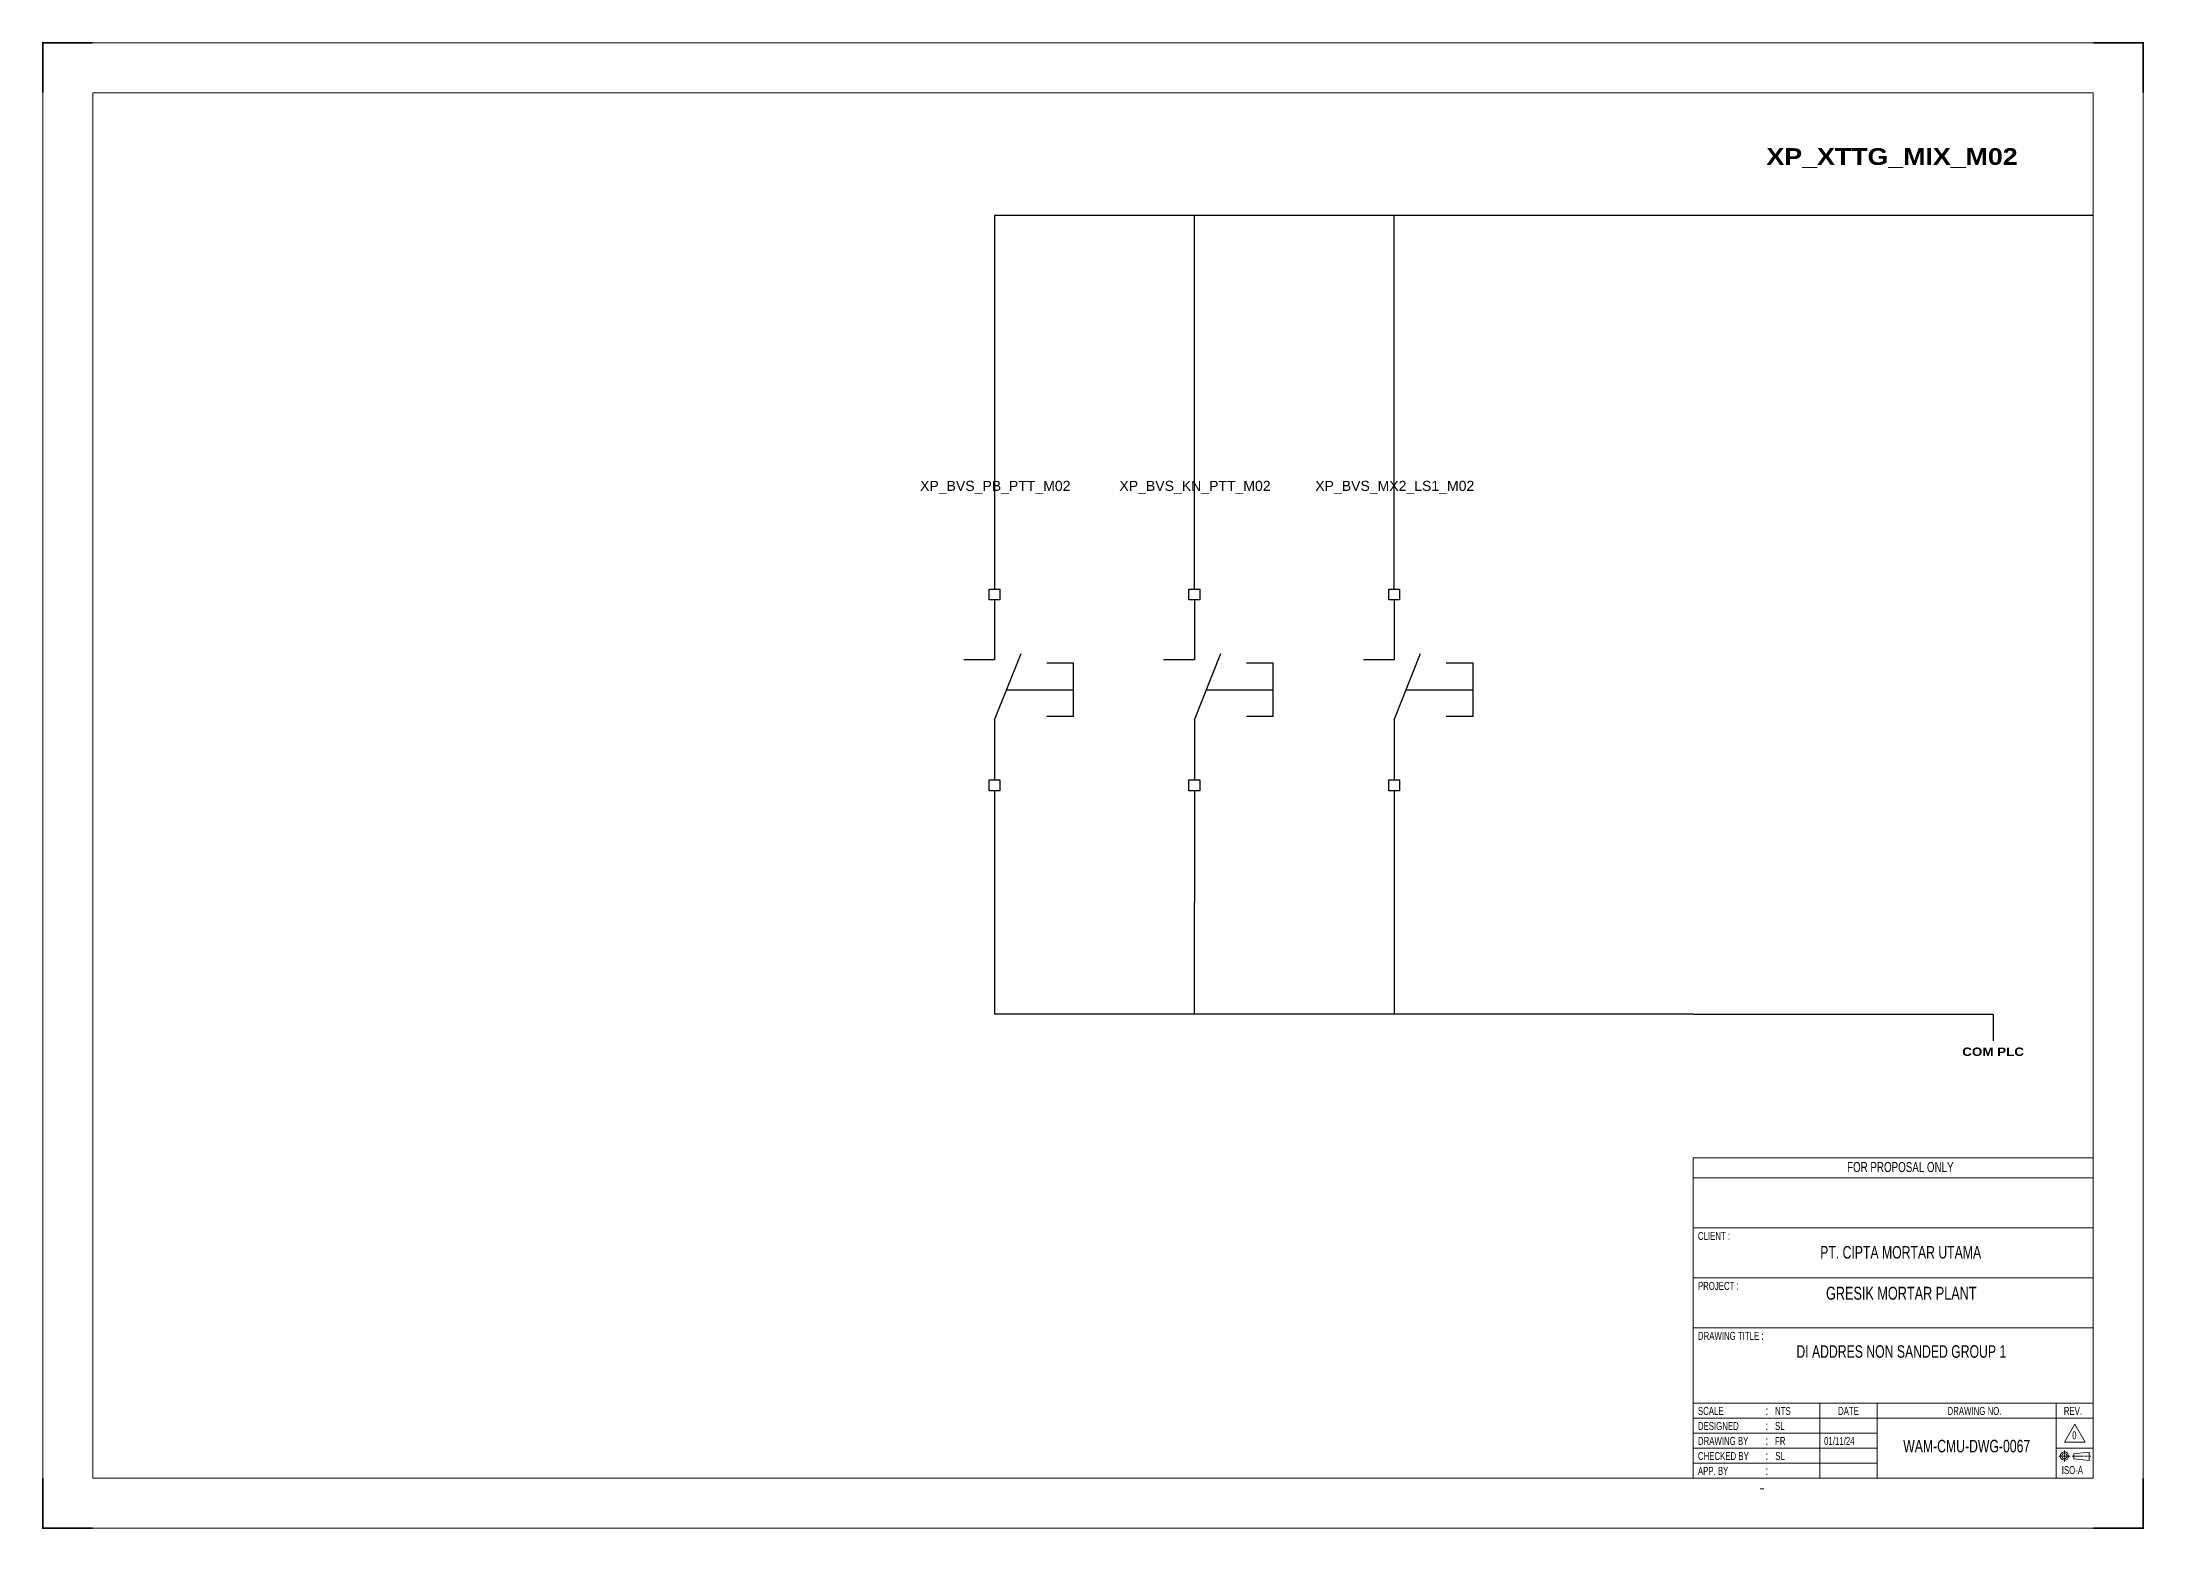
# Model space of a CAD drawing. Header units: centimetres. Extents: x -30014 to 38541, y 15960 to 46751.
# Drawn here: x 1147 to 7430, y 27913 to 32357 of the extents above; entities that cross this region are included whole.
import ezdxf
from ezdxf.enums import TextEntityAlignment as Align

# ---------------------------------------------------------------- set-up
doc = ezdxf.new("R2010")
doc.units = ezdxf.units.CM
doc.header["$MEASUREMENT"] = 0
doc.linetypes.add('CENTER', pattern=[2, 1.25, -0.25, 0.25, -0.25])
for name, color, linetype in [('1', 7, 'Continuous'), ('Etiket-Line-L', 7, 'Continuous'), ('EtIket-Line-S', 2, 'Continuous'), ('Etiket-Text-List0', 2, 'Continuous'), ('Etiket-Text-List1', 3, 'Continuous'), ('Etiket-Text-List2', 1, 'Continuous')]:
    doc.layers.add(name, color=color, linetype=linetype)
for name, color, linetype, lineweight in [('Center_line', 2, 'CENTER', 5), ('Etiket', 7, 'Continuous', 5), ('Object', 4, 'Continuous', 25)]:
    doc.layers.add(name, color=color, linetype=linetype, lineweight=lineweight)
doc.styles.add('Bold', font='ariblk.ttf', dxfattribs={"height": 25.4})
doc.styles.add('DIM', font='romans', dxfattribs={"height": 6.096})
doc.styles.get("Standard").update_dxf_attribs({"font": 'arial.ttf'})

# ---------------------------------------------------------------- blocks, each defined once
blk = doc.blocks.new('x5 Out Line')
at = {"const_width": 0.3}
for points in [[(9.65, 286.71), (0, 286.71), (0, 277.06)], [(405.45, 277.06), (405.45, 286.71), (395.8, 286.71)], [(0, 9.65), (0, 0), (9.65, 0)], [(405.45, 9.65), (405.45, 0), (395.8, 0)]]:
    blk.add_lwpolyline(points, dxfattribs=at)
at = {"lineweight": 15}
blk.add_lwpolyline([(395.8, 9.65), (395.8, 277.06), (9.65, 277.06), (9.65, 9.65)], close=True, dxfattribs=at)
at = {"layer": 'EtIket-Line-S', "lineweight": 9, "ltscale": 0.5}
blk.add_lwpolyline([(0, 0), (405.45, 0), (405.45, 286.71), (0, 286.71)], close=True, dxfattribs=at)
blk = doc.blocks.new('A$C6CDB76E5')
at = {"lineweight": 15}
for p, q in [((-196.2, 0), (-196.2, 157.1)), ((-196.2, 157.1), (0, 157.1)), ((0, 0), (0, 157.1)), ((-196.2, 147.3), (0, 147.3)), ((-196.2, 122.8), (0, 122.8)), ((-196.2, 98.2), (0, 98.2)), ((-196.2, 73.7), (0, 73.7)), ((-196.2, 36.8), (0, 36.8)), ((-134, 0), (-134, 36.8)), ((-105.9, 0), (-105.9, 36.8)), ((-18.1, 0), (-18.1, 36.8)), ((-196.2, 29.4), (0, 29.4)), ((-196.2, 22.1), (-105.9, 22.1)), ((-196.2, 14.7), (-105.9, 14.7)), ((-18.1, 14.7), (0, 14.7)), ((-196.2, 7.4), (-105.9, 7.4))]:
    blk.add_line(p, q, dxfattribs=at)
at = {"layer": 'Center_line', "lineweight": 13}
for p, q in [((-16.9, 10.8), (-11.3, 10.8)), ((-14.1, 13.5), (-14.1, 8)), ((-10.3, 10.8), (-1.2, 10.8))]:
    blk.add_line(p, q, dxfattribs=at)
at = {"layer": 'Etiket-Line-L', "lineweight": 15}
for p, q in [((0, 0), (0, 122.6)), ((-196.2, 0), (0, 0))]:
    blk.add_line(p, q, dxfattribs=at)
blk.add_lwpolyline([(-9, 26.4), (-4, 17.7), (-14.1, 17.7)], close=True, dxfattribs=at)
at = {"layer": 'Object', "lineweight": 15}
blk.add_lwpolyline([(-9.5, 9.5), (-1.9, 8.7), (-1.9, 12.8), (-9.5, 12)], close=True, dxfattribs=at)
for radius in [2.03, 1.27]:
    blk.add_circle((-14.1, 10.8), radius, dxfattribs=at)
at = {"layer": '1', "color": 3, "lineweight": 9, "width": 0.7}
blk.add_text('ISO-A', height=3.91, dxfattribs=at).set_placement((-15.4, 2))
at = {"layer": 'Etiket-Text-List0', "lineweight": 13, "width": 0.7}
for s, height, p in [('CLIENT :', 3.92, (-193.8, 116.8)), ('PROJECT :', 3.92, (-193.8, 92.3)), ('DRAWING TITLE :', 3.923, (-193.8, 67.8)), ('SCALE', 3.92, (-193.8, 31)), (':', 4.17, (-160.6, 31)), ('DATE', 3.92, (-125.1, 31)), ('DRAWING NO.', 3.923, (-71.4, 31)), ('REV.', 3.92, (-14.4, 31)), ('DESIGNED', 3.92, (-193.8, 23.6)), (':', 4.17, (-160.6, 23.6)), ('CHECKED BY ', 3.923, (-193.8, 8.9)), ('DRAWING BY', 3.92, (-193.8, 16.3)), (':', 4.17, (-160.6, 16.3)), (':', 4.17, (-160.6, 8.9)), ('APP. BY ', 3.92, (-193.8, 1.6)), (':', 4.17, (-160.6, 1.6))]:
    blk.add_text(s, height=height, dxfattribs=at).set_placement(p)
at = {"layer": 'Etiket-Text-List1', "lineweight": 9, "width": 0.7}
for tag, p in [('1:XXXX', (-156, 31)), ('EN', (-156, 23.6)), ('DD/MM/YY', (-131.3, 23.6)), ('1', (-10.3, 19.1)), ('EN', (-156, 16.3)), ('EN', (-155.8, 8.9)), ('DD/MM/YY', (-131.3, 16.3)), ('DD/MM/YY', (-131.3, 8.9)), ('EN', (-155.7, 1.6)), ('DD/MM/YY', (-131.3, 1.6))]:
    blk.add_attdef(tag, p, '', height=3.92, dxfattribs=at)
at = {"layer": 'Etiket-Text-List2', "lineweight": 13, "width": 0.7}
for tag, height, p in [('FOR FABRICATION', 4.9, (-94.6, 150.1)), ('CLIENT_NAME', 6.13, (-94.1, 107.7)), ('PROJECT_1', 4.9, (-94.1, 87.5)), ('PROJECT_2', 4.9, (-94.1, 79.2)), ('DRAWING_TITLE1', 6.13, (-94.1, 59)), ('DRAWING_TITLE2', 6.13, (-94.1, 49.9)), ('DRAWING_TITLE3', 6.13, (-94.1, 40.1)), ('LDP-X-XXX-AR-01', 6.13, (-62, 12.7))]:
    blk.add_attdef(tag, text='', height=height, dxfattribs=at).set_placement(p, align=Align.CENTER)

msp = doc.modelspace()

# ---------------------------------------------------------------- linework, layer by layer
at = {"color": 146, "ltscale": 50, "true_color": 0x105689}
for p, q in [((3994.3, 31839.3), (3994.3, 30722.2)), ((4292.8, 31839.3), (3994.3, 31839.3)), ((4889.8, 31839.3), (4292.8, 31839.3)), ((4591.3, 30722.2), (4591.3, 31839.3)), ((5486.8, 31839.3), (4889.8, 31839.3)), ((5188.3, 30722.2), (5188.3, 31839.3)), ((6083.8, 31839.3), (5486.8, 31839.3)), ((6680.8, 31839.3), (6083.8, 31839.3)), ((7277.8, 31839.3), (6680.8, 31839.3)), ((3994.3, 30119.8), (3994.3, 29452.1)), ((4591.3, 30119.8), (4590.5, 29452.1)), ((5188.3, 30119.8), (5188.3, 29452.1)), ((4887.8, 29452.1), (3994.3, 29452.1)), ((6082.8, 29452.1), (4887.8, 29452.1)), ((4887.8, 29452.1), (4887.8, 29452.1)), ((6082.8, 29452.1), (6979.3, 29452.1)), ((6979.3, 29452.1), (6979.3, 29372.1))]:
    msp.add_line(p, q, dxfattribs=at)
at = {"ltscale": 50}
for p, q in [((3994.3, 30690.2), (3994.3, 30510.8)), ((4591.3, 30690.2), (4591.3, 30510.8)), ((5188.3, 30690.2), (5188.3, 30510.8)), ((3994.3, 30331.3), (3994.3, 30151.8)), ((4591.3, 30331.3), (4591.3, 30151.8)), ((5188.3, 30331.3), (5188.3, 30151.8))]:
    msp.add_line(p, q, dxfattribs=at)
at = {"ltscale": 500}
for p, q in [((3994.3, 30510.8), (3902.5, 30510.8)), ((3994.3, 30331.3), (4073.5, 30529.3)), ((4230.2, 30501), (4150.2, 30501)), ((4230.2, 30341), (4230.2, 30501)), ((4591.3, 30510.8), (4499.5, 30510.8)), ((4591.3, 30331.3), (4670.5, 30529.3)), ((4827.2, 30501), (4747.2, 30501)), ((4827.2, 30341), (4827.2, 30501)), ((5188.3, 30510.8), (5096.5, 30510.8)), ((5188.3, 30331.3), (5267.5, 30529.3)), ((5424.2, 30501), (5344.2, 30501)), ((5424.2, 30341), (5424.2, 30501)), ((4030.2, 30421), (4230.2, 30421)), ((4627.2, 30421), (4827.2, 30421)), ((5224.2, 30421), (5424.2, 30421)), ((4230.2, 30341), (4150.2, 30341)), ((4827.2, 30341), (4747.2, 30341)), ((5424.2, 30341), (5344.2, 30341))]:
    msp.add_line(p, q, dxfattribs=at)
for points in [[(4010.3, 30690.2), (3978.3, 30690.2), (3978.3, 30722.2), (4010.3, 30722.2)], [(4607.3, 30690.2), (4575.3, 30690.2), (4575.3, 30722.2), (4607.3, 30722.2)], [(5204.3, 30690.2), (5172.3, 30690.2), (5172.3, 30722.2), (5204.3, 30722.2)], [(4010.3, 30119.8), (3978.3, 30119.8), (3978.3, 30151.8), (4010.3, 30151.8)], [(4607.3, 30119.8), (4575.3, 30119.8), (4575.3, 30151.8), (4607.3, 30151.8)], [(5204.3, 30119.8), (5172.3, 30119.8), (5172.3, 30151.8), (5204.3, 30151.8)]]:
    msp.add_lwpolyline(points, close=True, dxfattribs=at)

# ---------------------------------------------------------------- block references
at = {"layer": 'Etiket', "lineweight": 0}
ref = msp.add_blockref('A$C6CDB76E5', (7277.8, 28065.1), dxfattribs=dict(at, xscale=6.095870930054101, yscale=6.095870930054101, zscale=6.095870930054101))
ref.add_attrib('FOR FABRICATION', 'FOR PROPOSAL ONLY', dxfattribs={"layer": 'Etiket-Text-List2', "lineweight": 13, "height": 29.894, "width": 0.7}).set_placement((6701.4, 28980), align=Align.CENTER)
ref.add_attrib('CLIENT_NAME', 'PT. CIPTA MORTAR UTAMA', dxfattribs={"layer": 'Etiket-Text-List2', "lineweight": 13, "height": 37.368, "width": 0.7}).set_placement((6702.4, 28721.4), align=Align.CENTER)
ref.add_attrib('PROJECT_1', 'GRESIK MORTAR PLANT', dxfattribs={"layer": 'Etiket-Text-List2', "lineweight": 13, "height": 38.709, "width": 0.7}).set_placement((6704.3, 28598.4), align=Align.CENTER)
ref.add_attrib('DRAWING_TITLE1', 'DI ADDRES NON SANDED GROUP 1', dxfattribs={"layer": 'Etiket-Text-List2', "lineweight": 13, "height": 37.368, "width": 0.7}).set_placement((6704.3, 28425), align=Align.CENTER)
ref.add_attrib('1:XXXX', 'NTS', (6326.9, 28254), dxfattribs={"layer": 'Etiket-Text-List1', "lineweight": 13, "height": 23.92, "width": 0.7})
ref.add_attrib('EN', 'SL', (6326.9, 28209.2), dxfattribs={"layer": 'Etiket-Text-List1', "lineweight": 13, "height": 23.92, "width": 0.7})
ref.add_attrib('EN', 'FR', (6326.9, 28164.3), dxfattribs={"layer": 'Etiket-Text-List1', "lineweight": 13, "height": 23.92, "width": 0.7})
ref.add_attrib('DD/MM/YY', '01/11/24', (6473.6, 28164.3), dxfattribs={"layer": 'Etiket-Text-List1', "lineweight": 13, "height": 23.92, "width": 0.7})
ref.add_attrib('EN', 'SL', (6327.8, 28119.5), dxfattribs={"layer": 'Etiket-Text-List1', "lineweight": 13, "height": 23.92, "width": 0.7})
ref.add_attrib('LDP-X-XXX-AR-01', 'WAM-CMU-DWG-0067', dxfattribs={"layer": 'Etiket-Text-List2', "lineweight": 15, "height": 37.368, "width": 0.7}).set_placement((6899.8, 28142.3), align=Align.CENTER)
ref.add_attrib('1', '0', (7215, 28181.2), dxfattribs={"layer": 'Etiket-Text-List1', "lineweight": 13, "height": 23.9, "width": 0.7})
at = {"layer": 'Etiket-Line-L', "lineweight": 0}
ref = msp.add_blockref('x5 Out Line', (1149.5, 27915.6), dxfattribs=dict(at, xscale=15.48351216233742, yscale=15.48351216233742, zscale=15.48351216233742))
ref.add_attrib('FILE_NAME', '-', (6279.6, 28023.6), dxfattribs={"layer": 'Etiket-Text-List1', "lineweight": 13, "height": 21.7, "style": 'DIM', "width": 0.7})

# ---------------------------------------------------------------- texts
at = {"ltscale": 500, "style": 'Bold'}
msp.add_text('XP_XTTG_MIX_M02', height=50, dxfattribs=at).set_placement((6301.2, 31990.1))
at = {"ltscale": 50}
for s, p in [('XP_BVS_PB_PTT_M02', (3996.3, 31030.8)), ('XP_BVS_KN_PTT_M02', (4593.3, 31030.8)), ('XP_BVS_MX2_LS1_M02', (5190.3, 31030.8))]:
    msp.add_text(s, height=30, dxfattribs=at).set_placement(p, align=Align.MIDDLE_CENTER)
at = {"ltscale": 50, "style": 'Bold'}
msp.add_text('COM PLC', height=25, dxfattribs=at).set_placement((6978.8, 29352.1), align=Align.TOP_CENTER)

doc.saveas('drawing.dxf')
